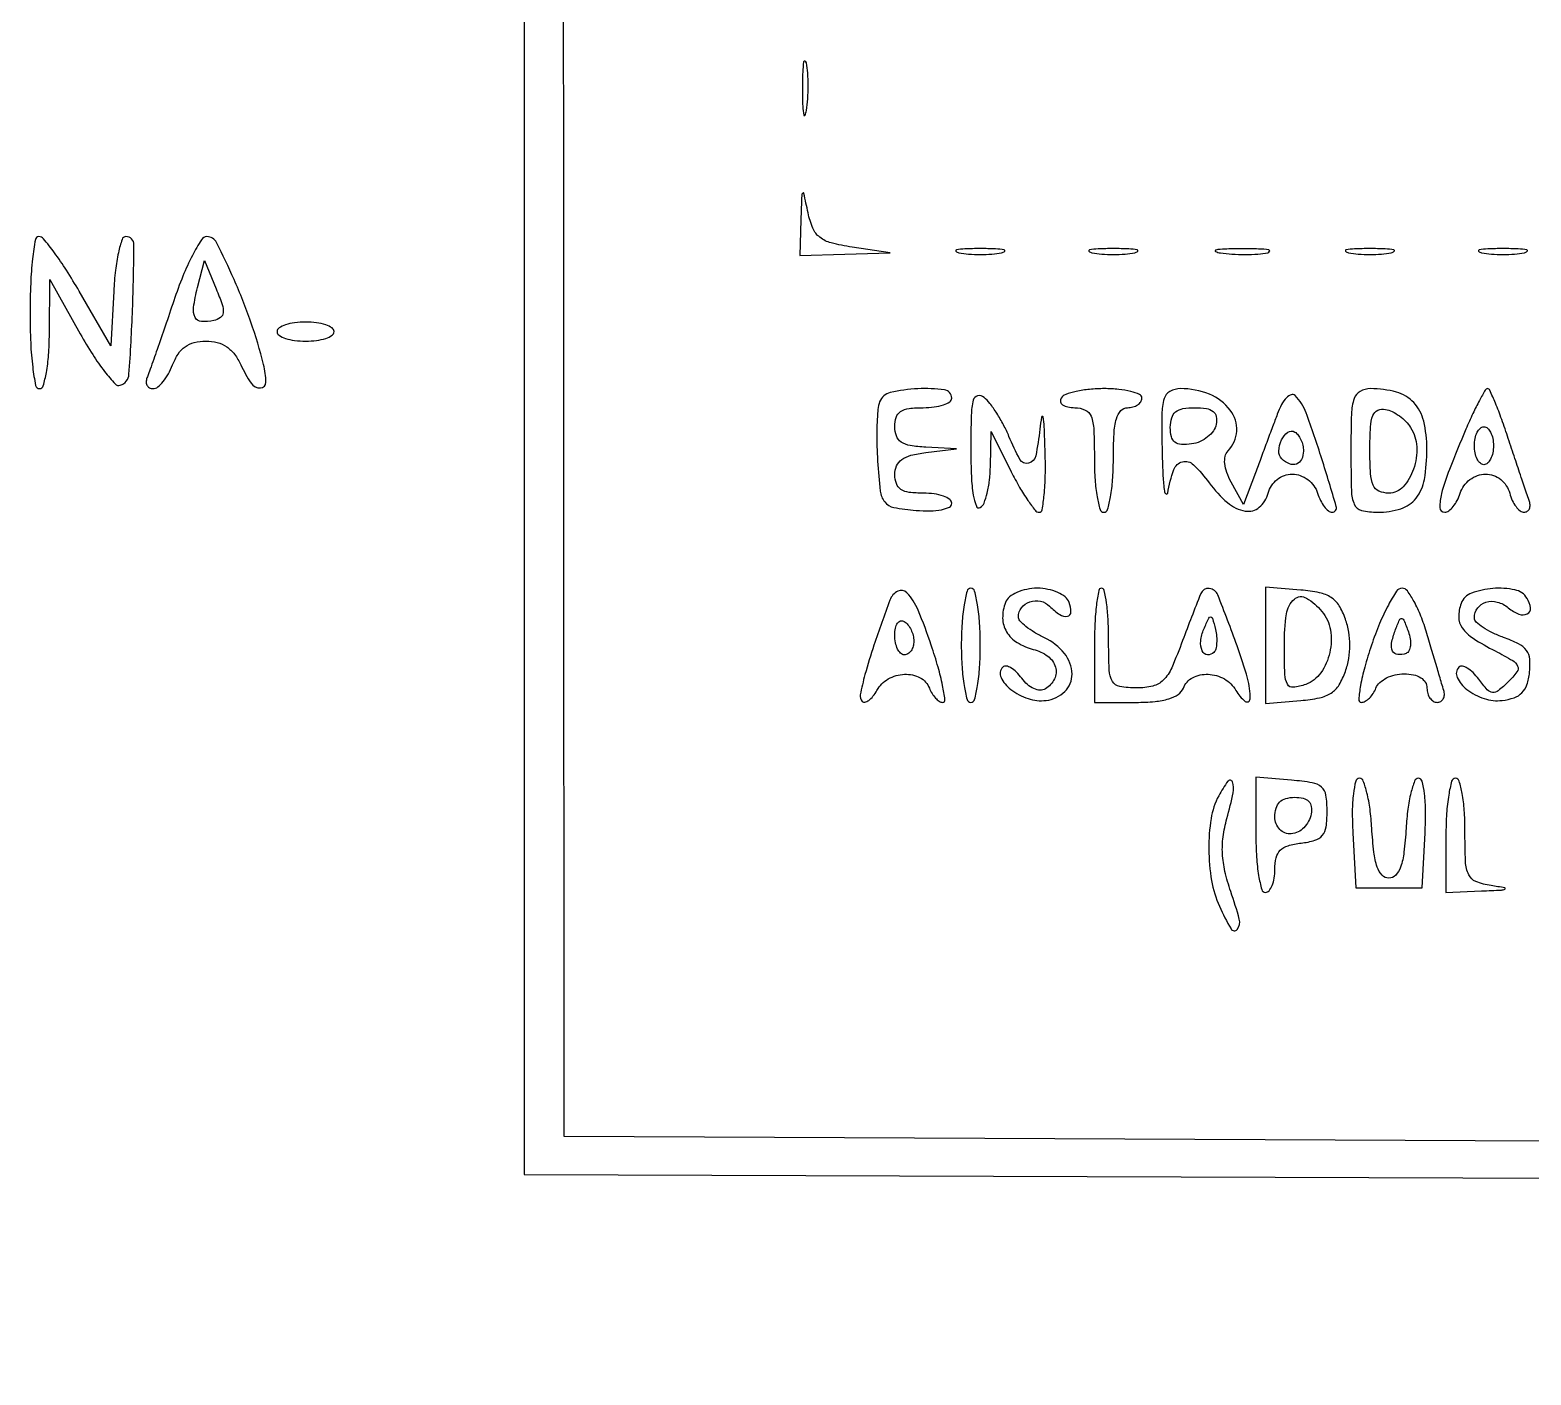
# Model space of a CAD drawing. Header units: millimetres. Extents: x 357084 to 357504, y 509210 to 509507.
# Drawn here: x 357250 to 357261.86, y 509429.33 to 509439.96 of the extents above; entities that cross this region are included whole.
import ezdxf

# ---------------------------------------------------------------- set-up
doc = ezdxf.new("R2010")
doc.units = ezdxf.units.MM

msp = doc.modelspace()

# ---------------------------------------------------------------- linework, layer by layer
for points in [[(357259.331, 509475.82), (357259.157, 509475.674, 0.084536), (357258.988, 509475.473, 0.134286), (357258.929, 509475.258, 0.129644), (357258.987, 509475.037, 0.07608), (357259.157, 509474.822, -0.033131), (357259.271, 509474.701, -0.069335), (357259.337, 509474.592, -0.069397), (357259.372, 509474.468, -0.033242), (357259.383, 509474.303), (357259.383, 509473.996), (357256.642, 509473.996), (357253.9, 509473.996), (357253.901, 509452.456), (357253.902, 509430.916), (357267.994, 509430.866, 0.000121), (357273.783, 509430.846, 0.000124), (357279.523, 509430.83, 0.00012), (357284.504, 509430.819, 0.000523), (357287.452, 509430.816), (357292.817, 509430.816)], [(357292.5, 509431.116), (357283.883, 509431.116, -0.000434), (357279.831, 509431.12, -0.000217), (357274.705, 509431.131, -0.000215), (357269.399, 509431.147, -0.000318), (357264.741, 509431.166), (357254.217, 509431.216), (357254.212, 509442.299, 0.000338), (357254.206, 509447.283, 0.000211), (357254.193, 509453.121, 0.000212), (357254.175, 509458.875, 0.000386)]]:
    msp.add_lwpolyline(points, format="xyb")
for points in [[(357256.1, 509439.489, 0.006817), (357256.102, 509439.355, 0.040183), (357256.11, 509439.285, 0.720633), (357256.121, 509439.284, 0.075924), (357256.132, 509439.321, 0.022548), (357256.142, 509439.413, 0.015659), (357256.145, 509439.517, 0.015827), (357256.142, 509439.618, 0.031163), (357256.131, 509439.697, 0.248898), (357256.12, 509439.711, 0.49082), (357256.109, 509439.705, 0.030832), (357256.102, 509439.624, 0.00738)], [(357256.087, 509438.457), (357256.079, 509438.175), (357256.435, 509438.186), (357256.792, 509438.196), (357256.492, 509438.242, -0.024462), (357256.327, 509438.275, -0.103591), (357256.237, 509438.32, -0.12875), (357256.182, 509438.391, -0.046885), (357256.144, 509438.513, 0.001805), (357256.111, 509438.666, 0.591189), (357256.102, 509438.669, 0.190728), (357256.094, 509438.651, 0.000976)], [(357249.996, 509437.724, 0.010616), (357250.001, 509437.484, 0.020476), (357250.017, 509437.293, 0.01702), (357250.04, 509437.149, 0.358912), (357250.071, 509437.124, 0.334769), (357250.1, 509437.146, 0.024968), (357250.125, 509437.25, 0.02665), (357250.142, 509437.39, 0.016354), (357250.149, 509437.555), (357250.152, 509437.987), (357250.393, 509437.557, 0.014647), (357250.491, 509437.393, 0.022896), (357250.585, 509437.259, 0.019058), (357250.668, 509437.161, 0.292881), (357250.709, 509437.15, 0.307792), (357250.778, 509437.237, 0.008257), (357250.806, 509437.749, 0.00796), (357250.817, 509438.262, 0.415959), (357250.754, 509438.325, 0.324225), (357250.723, 509438.303, 0.023914), (357250.694, 509438.198, 0.026066), (357250.671, 509438.059, 0.016173), (357250.657, 509437.893), (357250.634, 509437.462), (357250.385, 509437.893, 0.011281), (357250.284, 509438.059, 0.01683), (357250.188, 509438.198, 0.011901), (357250.103, 509438.307, 0.225375), (357250.065, 509438.325, 0.366884), (357250.038, 509438.302, 0.012236), (357250.016, 509438.149, 0.01796), (357250.001, 509437.955, 0.010871)], [(357251.132, 509437.818, -0.001123), (357251.064, 509437.617, -0.001442), (357251, 509437.433, -0.001105), (357250.946, 509437.278, -0.012424), (357250.923, 509437.218, 0.079079), (357250.914, 509437.182, 0.130244), (357250.92, 509437.151, 0.155297), (357250.939, 509437.131, 0.128041), (357250.968, 509437.124, 0.170252), (357251.005, 509437.137, 0.051894), (357251.047, 509437.179, 0.045263), (357251.089, 509437.24, 0.036171), (357251.122, 509437.311, -0.054906), (357251.166, 509437.397, -0.092103), (357251.222, 509437.455, -0.09468), (357251.294, 509437.488, -0.06085), (357251.385, 509437.499, -0.063752), (357251.475, 509437.488, -0.085559), (357251.55, 509437.454, -0.082383), (357251.612, 509437.395, -0.054658), (357251.662, 509437.311, 0.04239), (357251.743, 509437.167, 0.252894), (357251.817, 509437.129, 0.41306), (357251.86, 509437.174, 0.058279), (357251.842, 509437.314, 0.022403), (357251.741, 509437.65, 0.020253), (357251.608, 509437.987, 0.012607), (357251.47, 509438.278, 0.283193), (357251.394, 509438.325, 0.258951), (357251.35, 509438.3, 0.019735), (357251.279, 509438.176, 0.02319), (357251.204, 509438.013, 0.015345)], [(357251.448, 509437.661, -0.072569), (357251.35, 509437.654, -0.267691), (357251.3, 509437.687, -0.153688), (357251.288, 509437.766, -0.023647), (357251.319, 509437.922), (357251.374, 509438.137), (357251.467, 509437.912, -0.014739), (357251.514, 509437.788, -0.102412), (357251.522, 509437.724, -0.220938), (357251.501, 509437.685, -0.101007)], [(357257.336, 509438.197, 0.029693), (357257.413, 509438.187, 0.017887), (357257.505, 509438.184, 0.017887), (357257.597, 509438.187, 0.029693), (357257.674, 509438.197, 0.142433), (357257.698, 509438.209, 0.611425), (357257.694, 509438.22, 0.039503), (357257.626, 509438.228, 0.008087), (357257.505, 509438.23, 0.008087), (357257.384, 509438.228, 0.039503), (357257.316, 509438.22, 0.611425), (357257.313, 509438.209, 0.142433)], [(357258.388, 509438.197, 0.029693), (357258.465, 509438.187, 0.017887), (357258.557, 509438.184, 0.017887), (357258.649, 509438.187, 0.029693), (357258.726, 509438.197, 0.142433), (357258.749, 509438.209, 0.611425), (357258.746, 509438.22, 0.039503), (357258.678, 509438.228, 0.008087), (357258.557, 509438.23, 0.008087), (357258.436, 509438.228, 0.039503), (357258.368, 509438.22, 0.611425), (357258.364, 509438.209, 0.142433)], [(357259.403, 509438.196, 0.022548), (357259.494, 509438.187, 0.015659), (357259.598, 509438.184, 0.015827), (357259.699, 509438.187, 0.031163), (357259.778, 509438.197, 0.248898), (357259.792, 509438.209, 0.49082), (357259.786, 509438.22, 0.030832), (357259.705, 509438.227, 0.00738), (357259.571, 509438.229, 0.006817), (357259.436, 509438.226, 0.040183), (357259.366, 509438.219, 0.720633), (357259.365, 509438.208, 0.075924)], [(357260.415, 509438.197, 0.029693), (357260.492, 509438.187, 0.017887), (357260.584, 509438.184, 0.017887), (357260.676, 509438.187, 0.029693), (357260.753, 509438.197, 0.142433), (357260.777, 509438.209, 0.611425), (357260.773, 509438.22, 0.039503), (357260.705, 509438.228, 0.008087), (357260.584, 509438.23, 0.008087), (357260.463, 509438.228, 0.039503), (357260.395, 509438.22, 0.611425), (357260.392, 509438.209, 0.142433)], [(357261.467, 509438.197, 0.029693), (357261.544, 509438.187, 0.017887), (357261.636, 509438.184, 0.017887), (357261.728, 509438.187, 0.029693), (357261.805, 509438.197, 0.142433), (357261.828, 509438.209, 0.611425), (357261.825, 509438.22, 0.039503), (357261.757, 509438.228, 0.008087), (357261.636, 509438.23, 0.008087), (357261.515, 509438.228, 0.039503), (357261.447, 509438.22, 0.611425), (357261.443, 509438.209, 0.142433)], [(357251.948, 509437.574, 0.254951), (357251.964, 509437.545, 0.06271), (357252.014, 509437.521, 0.048861), (357252.087, 509437.505, 0.031626), (357252.174, 509437.499, 0.031626), (357252.26, 509437.505, 0.048861), (357252.333, 509437.521, 0.06271), (357252.383, 509437.545, 0.254951), (357252.399, 509437.574, 0.254951), (357252.383, 509437.603, 0.06271), (357252.333, 509437.627, 0.048861), (357252.26, 509437.644, 0.031626), (357252.174, 509437.649, 0.031626), (357252.087, 509437.644, 0.048861), (357252.014, 509437.627, 0.06271), (357251.964, 509437.603, 0.254951)], [(357256.71, 509437.02, 0.070665), (357256.696, 509436.959, 0.012314), (357256.689, 509436.84, 0.013157), (357256.688, 509436.699, 0.011459), (357256.694, 509436.551, 0.012283), (357256.714, 509436.315, 0.138837), (357256.75, 509436.229, 0.183182), (357256.821, 509436.185, 0.024776), (357256.998, 509436.162, 0.024401), (357257.11, 509436.158, 0.045629), (357257.2, 509436.167, 0.063099), (357257.261, 509436.188, 0.287917), (357257.28, 509436.218, 0.245934), (357257.264, 509436.249, 0.066712), (357257.214, 509436.274, 0.051413), (357257.141, 509436.292, 0.033582), (357257.055, 509436.298, -0.030909), (357256.943, 509436.304, -0.112886), (357256.877, 509436.328, -0.16354), (357256.842, 509436.373, -0.087507), (357256.83, 509436.443, -0.100783), (357256.844, 509436.513, -0.1371), (357256.884, 509436.563, -0.094495), (357256.957, 509436.597, -0.030931), (357257.074, 509436.619), (357257.318, 509436.649), (357257.074, 509436.661, -0.028006), (357256.951, 509436.674, -0.10675), (357256.88, 509436.702, -0.159285), (357256.843, 509436.75, -0.088322), (357256.83, 509436.823, -0.081208), (357256.841, 509436.897, -0.166173), (357256.876, 509436.942, -0.116834), (357256.942, 509436.967, -0.030703), (357257.055, 509436.973, 0.031626), (357257.141, 509436.979, 0.048861), (357257.214, 509436.996, 0.06271), (357257.264, 509437.02, 0.254951), (357257.28, 509437.049, 0.376772), (357257.222, 509437.114, 0.044813), (357257.012, 509437.123, 0.042719), (357256.794, 509437.093, 0.251082)], [(357257.43, 509436.64, 0.010888), (357257.435, 509436.431, 0.029985), (357257.45, 509436.283, 0.048979), (357257.474, 509436.196, 0.472357), (357257.505, 509436.185, 0.162631), (357257.535, 509436.22, 0.032685), (357257.56, 509436.299, 0.031389), (357257.578, 509436.399, 0.024838), (357257.585, 509436.509), (357257.59, 509436.786), (357257.75, 509436.467, 0.014092), (357257.816, 509436.344, 0.020744), (357257.881, 509436.241, 0.016822), (357257.939, 509436.163, 0.228523), (357257.971, 509436.147, 0.367797), (357257.994, 509436.167, 0.01495), (357258.01, 509436.285, 0.019978), (357258.019, 509436.437, 0.012056), (357258.018, 509436.617, 0.00331), (357258.011, 509436.825, 0.045124), (357258.002, 509436.9, 0.816098), (357257.99, 509436.899, 0.019739), (357257.976, 509436.804, -0.025183), (357257.943, 509436.593, -0.290248), (357257.887, 509436.535, -0.336004), (357257.819, 509436.565, -0.02936), (357257.732, 509436.746, 0.023018), (357257.689, 509436.837, 0.020408), (357257.636, 509436.929, 0.020908), (357257.581, 509437.007, 0.057081), (357257.535, 509437.055, 0.237633), (357257.484, 509437.067, 0.277688), (357257.45, 509437.033, 0.055684), (357257.434, 509436.915, 0.006084)], [(357258.144, 509437.049, 0.202618), (357258.139, 509437.02, 0.181468), (357258.156, 509436.996, 0.104212), (357258.196, 509436.979, 0.047867), (357258.252, 509436.973, -0.110639), (357258.334, 509436.955, -0.195385), (357258.381, 509436.905, -0.080115), (357258.402, 509436.799, -0.00961), (357258.407, 509436.56, 0.017105), (357258.412, 509436.402, 0.027868), (357258.429, 509436.269, 0.026982), (357258.452, 509436.169, 0.332234), (357258.482, 509436.147, 0.332234), (357258.511, 509436.169, 0.026982), (357258.535, 509436.269, 0.027868), (357258.551, 509436.402, 0.017105), (357258.557, 509436.56, -0.01212), (357258.562, 509436.767, -0.054498), (357258.581, 509436.886, -0.118311), (357258.616, 509436.95, -0.211442), (357258.669, 509436.973, 0.064853), (357258.712, 509436.979, 0.082425), (357258.749, 509436.996, 0.098894), (357258.773, 509437.02, 0.148195), (357258.782, 509437.049, 0.293924), (357258.763, 509437.078, 0.044731), (357258.695, 509437.102, 0.038191), (357258.599, 509437.118, 0.023957), (357258.486, 509437.124, 0.023552), (357258.369, 509437.118, 0.030444), (357258.263, 509437.102, 0.031293), (357258.18, 509437.078, 0.17067)], [(357258.942, 509436.617, 0.00664), (357258.949, 509436.433, 0.022499), (357258.96, 509436.314, 0.208217), (357258.973, 509436.292, 0.548328), (357258.986, 509436.298, -0.038), (357259.035, 509436.484, -0.254003), (357259.102, 509436.546, -0.261177), (357259.19, 509436.522, -0.039687), (357259.314, 509436.38, 0.054853), (357259.459, 509436.223, 0.135783), (357259.599, 509436.157, 0.222582), (357259.71, 509436.186, 0.154745), (357259.78, 509436.298, -0.081569), (357259.807, 509436.357, -0.081232), (357259.851, 509436.406, -0.081881), (357259.908, 509436.437, -0.084816), (357259.971, 509436.448, -0.087347), (357260.034, 509436.437, -0.07414), (357260.094, 509436.405, -0.073283), (357260.141, 509436.356, -0.081765), (357260.171, 509436.298, 0.037418), (357260.194, 509436.24, 0.047757), (357260.224, 509436.192, 0.055735), (357260.256, 509436.158, 0.176879), (357260.285, 509436.147, 0.498766), (357260.318, 509436.192, 0.006779), (357260.204, 509436.569, 0.011316), (357260.08, 509436.933, 0.10872), (357259.993, 509437.069, 0.292248), (357259.963, 509437.076, 0.115318), (357259.926, 509437.052, 0.066837), (357259.886, 509436.998, 0.034375), (357259.852, 509436.921, -0.000555), (357259.815, 509436.823, -0.000282), (357259.769, 509436.699, -0.00028), (357259.721, 509436.571, -0.00042), (357259.679, 509436.459), (357259.584, 509436.208), (357259.488, 509436.384, -0.037016), (357259.453, 509436.462, -0.061409), (357259.437, 509436.532, -0.079017), (357259.441, 509436.59, -0.14144), (357259.463, 509436.632, 0.182773), (357259.532, 509436.788, 0.177982), (357259.481, 509436.953, 0.134094), (357259.316, 509437.079, 0.096625), (357259.087, 509437.124, 0.126767), (357259.004, 509437.102, 0.199585), (357258.958, 509437.045, 0.068226), (357258.94, 509436.921, 0.006532)], [(357260.434, 509436.636, 0.005977), (357260.438, 509436.315, 0.096003), (357260.461, 509436.21, 0.237989), (357260.518, 509436.162, 0.057433), (357260.644, 509436.147, 0.074811), (357260.829, 509436.175, 0.153578), (357260.949, 509436.258, 0.124683), (357261.015, 509436.407, 0.041621), (357261.035, 509436.648, 0.057824), (357261.009, 509436.867, 0.131168), (357260.931, 509437.013, 0.138198), (357260.794, 509437.096, 0.067289), (357260.589, 509437.124, 0.124953), (357260.506, 509437.102, 0.193837), (357260.459, 509437.046, 0.069804), (357260.438, 509436.925, 0.007237)], [(357261.343, 509436.804, 0.006967), (357261.212, 509436.485, 0.031417), (357261.15, 509436.294, 0.06929), (357261.137, 509436.184, 0.406716), (357261.175, 509436.147, 0.162178), (357261.207, 509436.158, 0.060682), (357261.242, 509436.192, 0.051981), (357261.274, 509436.24, 0.042572), (357261.298, 509436.298, -0.081765), (357261.327, 509436.356, -0.073283), (357261.375, 509436.405, -0.07414), (357261.435, 509436.437, -0.087347), (357261.498, 509436.448, -0.084816), (357261.561, 509436.437, -0.081881), (357261.618, 509436.406, -0.081232), (357261.662, 509436.357, -0.081569), (357261.689, 509436.298, 0.043617), (357261.709, 509436.24, 0.054461), (357261.739, 509436.192, 0.064564), (357261.771, 509436.158, 0.167833), (357261.803, 509436.147, 0.144368), (357261.828, 509436.155, 0.150349), (357261.845, 509436.175, 0.11793), (357261.85, 509436.205, 0.071212), (357261.842, 509436.241, -0.006425), (357261.822, 509436.299, -0.000812), (357261.78, 509436.423, -0.000953), (357261.73, 509436.572, -0.000792), (357261.678, 509436.729, 0.007326), (357261.626, 509436.881, 0.011708), (357261.576, 509437.008, 0.005617), (357261.532, 509437.112, 0.296933), (357261.514, 509437.124, 0.268715), (357261.496, 509437.113, 0.007322), (357261.45, 509437.03, 0.01326), (357261.398, 509436.927, 0.008468)], [(357259.369, 509436.842, -0.107272), (357259.347, 509436.79, -0.069535), (357259.302, 509436.742, -0.065066), (357259.242, 509436.706, -0.069036), (357259.175, 509436.687, -0.046977), (357259.094, 509436.683, -0.155535), (357259.043, 509436.701, -0.169909), (357259.016, 509436.744, -0.058652), (357259.007, 509436.818, -0.070751), (357259.018, 509436.892, -0.153935), (357259.049, 509436.94, -0.127862), (357259.107, 509436.966, -0.042182), (357259.201, 509436.973, -0.035475), (357259.292, 509436.967, -0.131095), (357259.345, 509436.944, -0.187968), (357259.369, 509436.904, -0.088399)], [(357260.906, 509436.816, -0.129854), (357260.954, 509436.665, -0.092297), (357260.929, 509436.488, -0.103794), (357260.847, 509436.348, -0.211671), (357260.733, 509436.298, -0.106104), (357260.656, 509436.314, -0.186935), (357260.611, 509436.36, -0.088794), (357260.589, 509436.452, -0.013628), (357260.584, 509436.641, -0.013086), (357260.589, 509436.821, -0.079293), (357260.608, 509436.912, -0.196517), (357260.647, 509436.953, -0.156277), (357260.708, 509436.96, -0.06752), (357260.76, 509436.942, -0.040807), (357260.817, 509436.908, -0.040163), (357260.869, 509436.864, -0.055346)], [(357260.059, 509436.631, -0.10924), (357260.044, 509436.565, -0.197274), (357260.004, 509436.528, -0.1881), (357259.948, 509436.529, -0.099868), (357259.889, 509436.568, -0.210351), (357259.864, 509436.631, -0.101767), (357259.886, 509436.718, -0.122354), (357259.936, 509436.779, -0.305994), (357259.991, 509436.781, -0.096533), (357260.017, 509436.757, -0.052635), (357260.039, 509436.72, -0.049696), (357260.054, 509436.676, -0.055887)], [(357261.561, 509436.673, -0.048028), (357261.555, 509436.616, -0.068025), (357261.538, 509436.567, -0.088204), (357261.514, 509436.534, -0.191087), (357261.485, 509436.523, -0.191087), (357261.457, 509436.534, -0.088204), (357261.432, 509436.567, -0.068025), (357261.416, 509436.616, -0.048028), (357261.41, 509436.673, -0.048028), (357261.416, 509436.731, -0.068025), (357261.432, 509436.779, -0.088204), (357261.457, 509436.812, -0.191087), (357261.485, 509436.823, -0.191087), (357261.514, 509436.812, -0.088204), (357261.538, 509436.779, -0.068025), (357261.555, 509436.731, -0.048028)], [(357256.791, 509435.453, 0.004355), (357256.665, 509435.096, 0.015444), (357256.594, 509434.864, 0.016325), (357256.556, 509434.705, 0.252108), (357256.572, 509434.653, 0.25805), (357256.594, 509434.647, 0.103581), (357256.624, 509434.661, 0.067394), (357256.657, 509434.693, 0.038471), (357256.689, 509434.74, -0.137509), (357256.778, 509434.83, -0.11809), (357256.907, 509434.867, -0.13055), (357257.029, 509434.84, -0.184276), (357257.103, 509434.758, 0.044808), (357257.124, 509434.715, 0.051669), (357257.152, 509434.679, 0.05909), (357257.181, 509434.654, 0.146714), (357257.208, 509434.645, 0.452778), (357257.226, 509434.666, 0.016839), (357257.207, 509434.778, 0.02048), (357257.172, 509434.923, 0.011642), (357257.118, 509435.096, 0.016812), (357257.014, 509435.374, 0.08757), (357256.926, 509435.511, 0.338631), (357256.853, 509435.524, 0.188772)], [(357257.355, 509435.096, 0.015416), (357257.361, 509434.922, 0.025878), (357257.377, 509434.777, 0.024068), (357257.401, 509434.668, 0.339565), (357257.43, 509434.645, 0.339565), (357257.46, 509434.668, 0.024068), (357257.483, 509434.777, 0.025878), (357257.5, 509434.922, 0.015416), (357257.505, 509435.096, 0.015416), (357257.5, 509435.27, 0.025878), (357257.483, 509435.415, 0.024068), (357257.46, 509435.524, 0.339565), (357257.43, 509435.547, 0.339565), (357257.401, 509435.524, 0.024068), (357257.377, 509435.415, 0.025878), (357257.361, 509435.27, 0.015416)], [(357257.704, 509435.434, 0.097657), (357257.682, 509435.311, 0.1292), (357257.713, 509435.202, 0.120152), (357257.797, 509435.118, 0.077565), (357257.924, 509435.064, -0.097855), (357258.038, 509435.01, -0.160723), (357258.099, 509434.924, -0.191715), (357258.091, 509434.83, -0.140114), (357258.02, 509434.751, -0.157669), (357257.979, 509434.741, -0.087752), (357257.929, 509434.754, -0.07236), (357257.878, 509434.786, -0.057169), (357257.833, 509434.835, 0.038622), (357257.791, 509434.884, 0.062856), (357257.747, 509434.918, 0.089578), (357257.71, 509434.932, 0.245235), (357257.683, 509434.923, 0.317468), (357257.669, 509434.842, 0.118115), (357257.746, 509434.748, 0.084708), (357257.883, 509434.675, 0.108927), (357258.025, 509434.66, 0.164398), (357258.173, 509434.731, 0.210072), (357258.23, 509434.869, 0.166262), (357258.17, 509435.032, 0.11042), (357258.012, 509435.155, -0.024436), (357257.933, 509435.198, -0.032778), (357257.866, 509435.245, -0.034396), (357257.818, 509435.289, -0.191682), (357257.806, 509435.321, -0.169417), (357257.831, 509435.393, -0.143944), (357257.897, 509435.439, -0.135175), (357257.981, 509435.444, -0.144904), (357258.053, 509435.405, 0.047002), (357258.134, 509435.338, 0.198035), (357258.194, 509435.325, 0.360982), (357258.222, 509435.359, 0.092011), (357258.208, 509435.434, 0.133279), (357258.177, 509435.478, 0.06376), (357258.117, 509435.514, 0.055896), (357258.04, 509435.538, 0.049127), (357257.956, 509435.547, 0.049127), (357257.872, 509435.538, 0.055896), (357257.795, 509435.514, 0.06376), (357257.735, 509435.478, 0.133279)], [(357258.407, 509435.096), (357258.407, 509434.645), (357258.736, 509434.645, 0.021796), (357258.886, 509434.652, 0.051552), (357258.996, 509434.673, 0.0754), (357259.07, 509434.708, 0.153735), (357259.11, 509434.758, -0.184276), (357259.183, 509434.84, -0.13055), (357259.305, 509434.867, -0.11809), (357259.434, 509434.83, -0.137509), (357259.524, 509434.74, 0.098772), (357259.598, 509434.653, 0.61531), (357259.637, 509434.672, 0.076433), (357259.617, 509434.835, 0.019118), (357259.535, 509435.092, 0.005992), (357259.382, 509435.494, 0.282565), (357259.315, 509435.545, 0.331578), (357259.248, 509435.504, 0.007364), (357259.104, 509435.133, -0.014665), (357259.018, 509434.919, -0.088943), (357258.951, 509434.82, -0.142579), (357258.869, 509434.774, -0.059399), (357258.742, 509434.759, -0.041254), (357258.607, 509434.77, -0.226076), (357258.549, 509434.811, -0.120346), (357258.524, 509434.899, -0.008853), (357258.519, 509435.153, 0.01343), (357258.515, 509435.304, 0.022088), (357258.503, 509435.431, 0.017924), (357258.485, 509435.529, 0.353572), (357258.463, 509435.547, 0.361604), (357258.441, 509435.528, 0.014055), (357258.423, 509435.414, 0.019348), (357258.411, 509435.269, 0.011735)], [(357259.758, 509435.096), (357259.758, 509434.636), (357260.038, 509434.66, 0.029675), (357260.186, 509434.681, 0.094331), (357260.278, 509434.719, 0.112443), (357260.341, 509434.783, 0.052242), (357260.391, 509434.89, 0.042791), (357260.417, 509434.991, 0.041327), (357260.426, 509435.096, 0.041327), (357260.417, 509435.201, 0.042791), (357260.391, 509435.303, 0.052242), (357260.341, 509435.409, 0.112443), (357260.278, 509435.473, 0.094331), (357260.186, 509435.511, 0.029675), (357260.038, 509435.532), (357259.758, 509435.556)], [(357260.596, 509435.096, 0.013603), (357260.543, 509434.923, 0.02409), (357260.51, 509434.778, 0.02277), (357260.496, 509434.668, 0.438997), (357260.516, 509434.645, 0.130716), (357260.547, 509434.654, 0.06305), (357260.58, 509434.679, 0.056096), (357260.61, 509434.715, 0.052161), (357260.632, 509434.758, -0.119725), (357260.662, 509434.801, -0.065064), (357260.716, 509434.838, -0.059009), (357260.783, 509434.862, -0.058092), (357260.855, 509434.871, -0.05124), (357260.929, 509434.863, -0.089017), (357260.986, 509434.84, -0.115825), (357261.022, 509434.804, -0.138282), (357261.035, 509434.758, 0.069846), (357261.041, 509434.715, 0.085748), (357261.059, 509434.679, 0.100098), (357261.085, 509434.654, 0.138539), (357261.115, 509434.645, 0.12779), (357261.144, 509434.653, 0.138856), (357261.164, 509434.673, 0.119705), (357261.173, 509434.704, 0.081218), (357261.168, 509434.739, -0.000374), (357261.151, 509434.795, -0.000053), (357261.117, 509434.91, -0.000061), (357261.077, 509435.046, -0.000052), (357261.034, 509435.19, 0.021782), (357260.987, 509435.327, 0.031755), (357260.933, 509435.442, 0.03272), (357260.88, 509435.526, 0.238846), (357260.838, 509435.547, 0.251866), (357260.795, 509435.523, 0.022604), (357260.73, 509435.414, 0.025133), (357260.661, 509435.269, 0.016818)], [(357261.305, 509435.427, 0.093036), (357261.286, 509435.32, 0.155381), (357261.314, 509435.233, 0.095932), (357261.4, 509435.151, 0.022436), (357261.575, 509435.051, -0.012655), (357261.713, 509434.975, -0.161836), (357261.751, 509434.932, -0.268397), (357261.746, 509434.885, -0.036334), (357261.678, 509434.808, -0.023893), (357261.599, 509434.737, -0.194336), (357261.554, 509434.724, -0.191112), (357261.512, 509434.745, -0.023004), (357261.444, 509434.828, 0.036442), (357261.399, 509434.88, 0.05953), (357261.354, 509434.916, 0.084319), (357261.315, 509434.931, 0.254873), (357261.288, 509434.923, 0.317468), (357261.274, 509434.842, 0.118115), (357261.35, 509434.748, 0.084708), (357261.488, 509434.675, 0.108927), (357261.629, 509434.66, 0.053167), (357261.724, 509434.682, 0.116664), (357261.786, 509434.721, 0.11517), (357261.825, 509434.784, 0.051049), (357261.846, 509434.881, 0.052347), (357261.847, 509434.986, 0.137253), (357261.821, 509435.056, 0.116815), (357261.758, 509435.108, 0.03271), (357261.64, 509435.158, -0.027129), (357261.552, 509435.195, -0.037239), (357261.478, 509435.237, -0.041038), (357261.425, 509435.279, -0.206337), (357261.41, 509435.313, -0.157736), (357261.436, 509435.391, -0.1659), (357261.501, 509435.437, -0.140304), (357261.591, 509435.438, -0.106031), (357261.678, 509435.392, 0.0747), (357261.762, 509435.342, 0.218235), (357261.828, 509435.344, 0.315081), (357261.853, 509435.391, 0.110053), (357261.826, 509435.467, 0.206514), (357261.73, 509435.534, 0.069604), (357261.556, 509435.545, 0.069968), (357261.387, 509435.508, 0.215659)], [(357260.205, 509435.363, -0.132924), (357260.272, 509435.218, -0.095844), (357260.267, 509435.039, -0.098888), (357260.196, 509434.879, -0.15286), (357260.077, 509434.787, -0.057459), (357259.979, 509434.764, -0.308051), (357259.933, 509434.788, -0.117489), (357259.912, 509434.864, -0.007449), (357259.908, 509435.098, -0.033833), (357259.925, 509435.344, -0.178467), (357259.987, 509435.461, -0.328673), (357260.082, 509435.469, -0.084439)], [(357256.98, 509435.129, -0.067639), (357256.974, 509435.088, -0.08433), (357256.958, 509435.053, -0.09965), (357256.933, 509435.029, -0.142666), (357256.905, 509435.021, -0.195654), (357256.876, 509435.033, -0.086673), (357256.852, 509435.066, -0.066561), (357256.835, 509435.116, -0.0466), (357256.83, 509435.176, -0.047867), (357256.835, 509435.232, -0.104212), (357256.852, 509435.271, -0.181468), (357256.876, 509435.288, -0.202618), (357256.905, 509435.284, -0.08825), (357256.933, 509435.258, -0.053305), (357256.958, 509435.219, -0.051278), (357256.974, 509435.174, -0.061875)], [(357259.352, 509435.04, -0.220948), (357259.3, 509435.021, -0.276564), (357259.259, 509435.051, -0.130073), (357259.247, 509435.13, -0.074943), (357259.272, 509435.224, -0.006675), (357259.311, 509435.311, -0.299388), (357259.327, 509435.32, -0.331063), (357259.341, 509435.309, -0.007526), (357259.363, 509435.222, -0.03472), (357259.373, 509435.166, -0.039523), (357259.373, 509435.112, -0.043304), (357259.367, 509435.066, -0.13795)], [(357260.87, 509435.032, -0.113119), (357260.804, 509435.023, -0.264736), (357260.764, 509435.05, -0.160062), (357260.756, 509435.114, -0.045292), (357260.783, 509435.211, -0.00941), (357260.818, 509435.297, -0.321298), (357260.836, 509435.307, -0.286809), (357260.853, 509435.295, -0.008116), (357260.888, 509435.203, -0.046499), (357260.902, 509435.146, -0.065629), (357260.904, 509435.093, -0.084725), (357260.893, 509435.053, -0.193502)], [(357259.389, 509433.906, 0.084094), (357259.329, 509433.727, 0.040687), (357259.311, 509433.486, 0.040271), (357259.333, 509433.237, 0.065011), (357259.395, 509433.034, 0.023329), (357259.487, 509432.855, 0.532848), (357259.536, 509432.851, 0.235263), (357259.552, 509432.931, 0.017501), (357259.485, 509433.15, -0.025952), (357259.439, 509433.31, -0.043716), (357259.419, 509433.449, -0.046461), (357259.424, 509433.582, -0.03425), (357259.454, 509433.728, 0.013961), (357259.504, 509433.931, 0.141964), (357259.498, 509434.017, 0.5973), (357259.462, 509434.022, 0.036502)], [(357259.683, 509433.599, 0.015212), (357259.688, 509433.423, 0.025678), (357259.705, 509433.276, 0.023809), (357259.729, 509433.166, 0.340304), (357259.758, 509433.144, 0.222198), (357259.787, 509433.157, 0.076733), (357259.811, 509433.197, 0.058353), (357259.828, 509433.256, 0.039203), (357259.833, 509433.326, -0.055836), (357259.844, 509433.418, -0.141505), (357259.876, 509433.476, -0.127216), (357259.937, 509433.512, -0.041197), (357260.04, 509433.533, 0.042092), (357260.149, 509433.555, 0.150028), (357260.208, 509433.594, 0.139442), (357260.238, 509433.661, 0.034539), (357260.246, 509433.782, 0.036644), (357260.237, 509433.912, 0.177086), (357260.202, 509433.975, 0.140701), (357260.129, 509434.01, 0.020378), (357259.965, 509434.03), (357259.683, 509434.054)], [(357260.449, 509433.613), (357260.472, 509433.181), (357260.734, 509433.181), (357260.997, 509433.181), (357261.02, 509433.613, 0.014695), (357261.024, 509433.786, 0.028531), (357261.015, 509433.923, 0.030852), (357260.997, 509434.022, 0.34439), (357260.967, 509434.045, 0.313945), (357260.937, 509434.023, 0.027826), (357260.908, 509433.929, 0.028501), (357260.884, 509433.802, 0.017811), (357260.87, 509433.65, -0.014451), (357260.853, 509433.461, -0.053896), (357260.827, 509433.344, -0.104623), (357260.788, 509433.28, -0.20874), (357260.734, 509433.256, -0.20874), (357260.681, 509433.28, -0.104623), (357260.642, 509433.344, -0.053896), (357260.616, 509433.461, -0.014451), (357260.599, 509433.65, 0.017811), (357260.585, 509433.802, 0.028501), (357260.561, 509433.929, 0.027826), (357260.532, 509434.023, 0.313945), (357260.502, 509434.045, 0.34439), (357260.472, 509434.022, 0.030852), (357260.454, 509433.923, 0.028531), (357260.445, 509433.786, 0.014695)], [(357261.185, 509433.594), (357261.185, 509433.144), (357261.467, 509433.155, 0.002217), (357261.623, 509433.162, 0.117172), (357261.651, 509433.17, 0.703743), (357261.65, 509433.18, 0.005737), (357261.542, 509433.197, -0.055409), (357261.422, 509433.229, -0.192222), (357261.365, 509433.283, -0.100329), (357261.34, 509433.384, -0.009861), (357261.335, 509433.637, 0.017315), (357261.33, 509433.793, 0.028195), (357261.313, 509433.925, 0.027523), (357261.29, 509434.023, 0.331037), (357261.26, 509434.045, 0.339565), (357261.23, 509434.022, 0.024068), (357261.207, 509433.913, 0.025878), (357261.19, 509433.768, 0.015416)], [(357260.12, 509433.764, -0.143076), (357260.063, 509433.655, -0.183129), (357259.962, 509433.606, -0.232055), (357259.872, 509433.641, -0.188778), (357259.833, 509433.739, -0.067185), (357259.843, 509433.809, -0.12999), (357259.871, 509433.857, -0.12999), (357259.919, 509433.885, -0.067185), (357259.989, 509433.895, -0.055256), (357260.058, 509433.887, -0.142094), (357260.101, 509433.863, -0.164476), (357260.121, 509433.822, -0.081073)]]:
    msp.add_lwpolyline(points, format="xyb", close=True)

doc.saveas('drawing.dxf')
